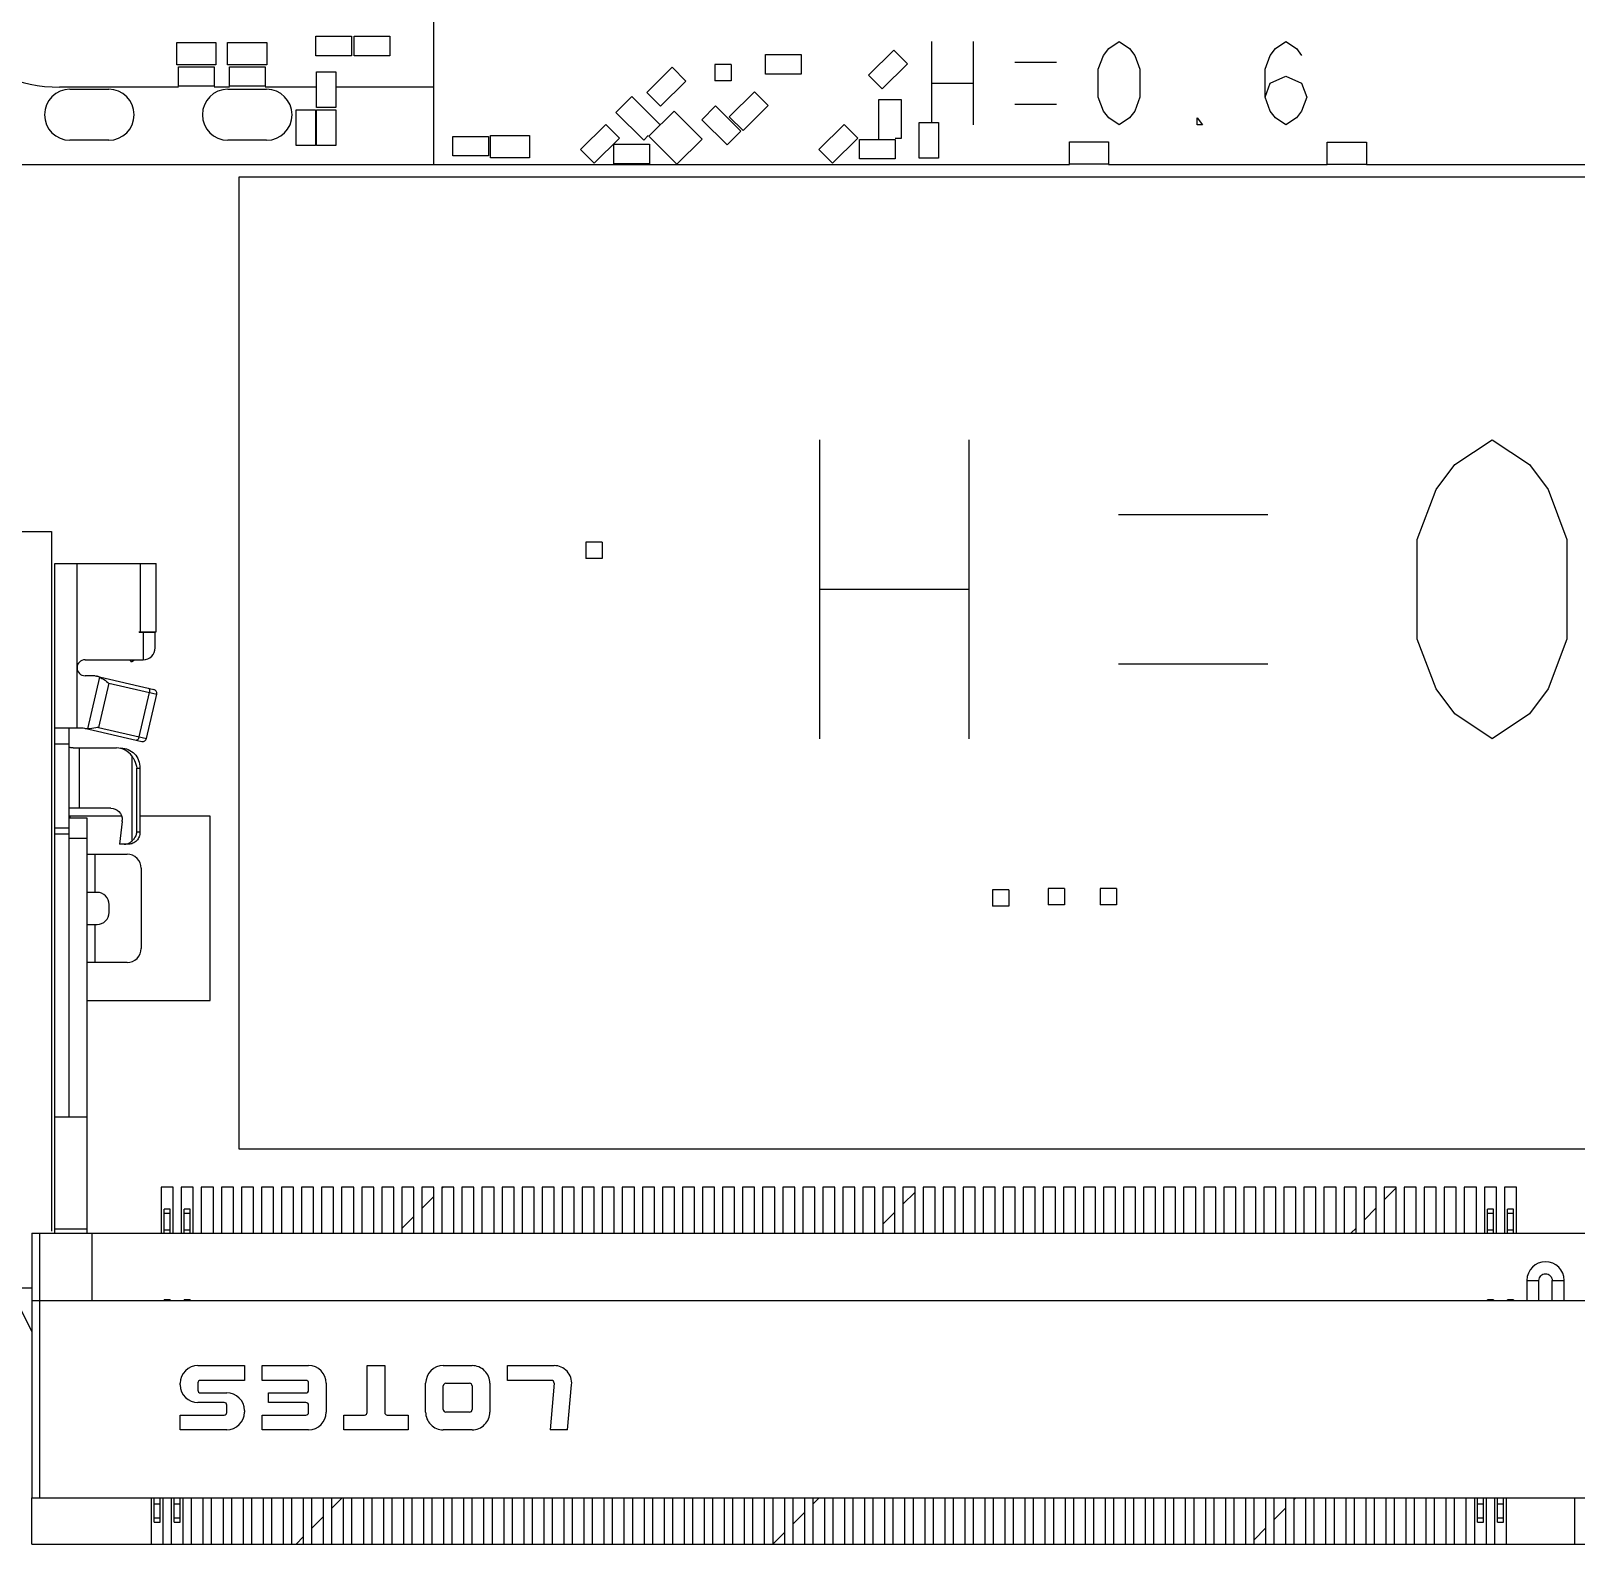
# Model space of a CAD drawing. Header units: millimetres. Extents: x 0 to 841, y 0 to 594.
# Drawn here: x 395.51 to 434.05, y 370.23 to 407.96 of the extents above; entities that cross this region are included whole.
import ezdxf

# ---------------------------------------------------------------- set-up
doc = ezdxf.new("R2010")
doc.units = ezdxf.units.MM
doc.header["$LTSCALE"] = 46.255
for name, color, linetype in [('ASSEM_MEM', 7, 'CONTINUOUS'), ('TPC12_32', 7, 'CONTINUOUS'), ('TPC12_33', 7, 'CONTINUOUS'), ('TPC12_34', 7, 'CONTINUOUS'), ('TPC12_4', 7, 'CONTINUOUS'), ('TPC12_5', 7, 'CONTINUOUS')]:
    doc.layers.add(name, color=color, linetype=linetype)

msp = doc.modelspace()

# ---------------------------------------------------------------- linework, layer by layer
at = {"layer": 'ASSEM_MEM', "color": 4, "linetype": 'CONTINUOUS'}
for p, q in [((405.557, 438.982), (405.557, 404.622)), ((399.192, 406.558), (396.228, 406.558)), ((400.462, 406.559), (400.081, 406.559)), ((402.634, 406.559), (401.351, 406.559)), ((405.557, 406.559), (403.116, 406.559)), ((421.411, 404.622), (393.037, 404.622)), ((400.707, 380.082), (400.707, 404.322)), ((400.707, 404.322), (463.357, 404.322)), ((427.841, 404.622), (422.389, 404.622)), ((471.037, 404.622), (428.819, 404.622)), ((393.037, 395.482), (396.022, 395.482)), ((396.022, 395.482), (396.022, 378.032)), ((397.792, 388.382), (396.487, 388.382)), ((396.487, 388.382), (396.487, 388.332)), ((399.987, 388.382), (398.233, 388.382)), ((399.987, 383.782), (399.987, 388.382)), ((396.912, 383.782), (399.987, 383.782)), ((463.357, 380.082), (400.707, 380.082)), ((399.062, 379.132), (398.762, 379.132)), ((398.762, 379.132), (398.762, 377.982)), ((399.062, 377.982), (399.062, 379.132)), ((399.562, 379.132), (399.262, 379.132)), ((399.262, 379.132), (399.262, 377.982)), ((399.562, 377.982), (399.562, 379.132)), ((400.062, 379.132), (399.762, 379.132)), ((399.762, 379.132), (399.762, 377.982)), ((400.062, 377.982), (400.062, 379.132)), ((400.562, 379.132), (400.262, 379.132)), ((400.262, 379.132), (400.262, 377.982)), ((400.562, 377.982), (400.562, 379.132)), ((401.062, 379.132), (400.762, 379.132)), ((400.762, 379.132), (400.762, 377.982)), ((401.062, 377.982), (401.062, 379.132)), ((401.562, 379.132), (401.262, 379.132)), ((401.262, 379.132), (401.262, 377.982)), ((401.562, 377.982), (401.562, 379.132)), ((402.062, 379.132), (401.762, 379.132)), ((401.762, 379.132), (401.762, 377.982)), ((402.062, 377.982), (402.062, 379.132)), ((402.562, 379.132), (402.262, 379.132)), ((402.262, 379.132), (402.262, 377.982)), ((402.562, 377.982), (402.562, 379.132)), ((403.062, 379.132), (402.762, 379.132)), ((402.762, 379.132), (402.762, 377.982)), ((403.062, 377.982), (403.062, 379.132)), ((403.562, 379.132), (403.262, 379.132)), ((403.262, 379.132), (403.262, 377.982)), ((403.562, 377.982), (403.562, 379.132)), ((404.062, 379.132), (403.762, 379.132)), ((403.762, 379.132), (403.762, 377.982)), ((404.062, 377.982), (404.062, 379.132)), ((404.562, 379.132), (404.262, 379.132)), ((404.262, 379.132), (404.262, 377.982)), ((404.562, 377.982), (404.562, 379.132)), ((405.062, 379.132), (404.762, 379.132)), ((404.762, 379.132), (404.762, 377.982)), ((405.062, 377.982), (405.062, 379.132)), ((405.562, 379.132), (405.262, 379.132)), ((405.262, 379.132), (405.262, 377.982)), ((405.562, 377.982), (405.562, 379.132)), ((406.062, 379.132), (405.762, 379.132)), ((405.762, 379.132), (405.762, 377.982)), ((406.062, 377.982), (406.062, 379.132)), ((406.562, 379.132), (406.262, 379.132)), ((406.262, 379.132), (406.262, 377.982)), ((406.562, 377.982), (406.562, 379.132)), ((407.062, 379.132), (406.762, 379.132)), ((406.762, 379.132), (406.762, 377.982)), ((407.062, 377.982), (407.062, 379.132)), ((407.562, 379.132), (407.262, 379.132)), ((407.262, 379.132), (407.262, 377.982)), ((407.562, 377.982), (407.562, 379.132)), ((408.062, 379.132), (407.762, 379.132)), ((407.762, 379.132), (407.762, 377.982)), ((408.062, 377.982), (408.062, 379.132)), ((408.562, 379.132), (408.262, 379.132)), ((408.262, 379.132), (408.262, 377.982)), ((408.562, 377.982), (408.562, 379.132)), ((409.062, 379.132), (408.762, 379.132)), ((408.762, 379.132), (408.762, 377.982)), ((409.062, 377.982), (409.062, 379.132)), ((409.562, 379.132), (409.262, 379.132)), ((409.262, 379.132), (409.262, 377.982)), ((409.562, 377.982), (409.562, 379.132)), ((410.062, 379.132), (409.762, 379.132)), ((409.762, 379.132), (409.762, 377.982)), ((410.062, 377.982), (410.062, 379.132)), ((410.562, 379.132), (410.262, 379.132)), ((410.262, 379.132), (410.262, 377.982)), ((410.562, 377.982), (410.562, 379.132)), ((411.062, 379.132), (410.762, 379.132)), ((410.762, 379.132), (410.762, 377.982)), ((411.062, 377.982), (411.062, 379.132)), ((411.562, 379.132), (411.262, 379.132)), ((411.262, 379.132), (411.262, 377.982)), ((411.562, 377.982), (411.562, 379.132)), ((412.062, 379.132), (411.762, 379.132)), ((411.762, 379.132), (411.762, 377.982)), ((412.062, 377.982), (412.062, 379.132)), ((412.562, 379.132), (412.262, 379.132)), ((412.262, 379.132), (412.262, 377.982)), ((412.562, 377.982), (412.562, 379.132)), ((413.062, 379.132), (412.762, 379.132)), ((412.762, 379.132), (412.762, 377.982)), ((413.062, 377.982), (413.062, 379.132)), ((413.562, 379.132), (413.262, 379.132)), ((413.262, 379.132), (413.262, 377.982)), ((413.562, 377.982), (413.562, 379.132)), ((414.062, 379.132), (413.762, 379.132)), ((413.762, 379.132), (413.762, 377.982)), ((414.062, 377.982), (414.062, 379.132)), ((414.562, 379.132), (414.262, 379.132)), ((414.262, 379.132), (414.262, 377.982)), ((414.562, 377.982), (414.562, 379.132)), ((415.062, 379.132), (414.762, 379.132)), ((414.762, 379.132), (414.762, 377.982)), ((415.062, 377.982), (415.062, 379.132)), ((415.562, 379.132), (415.262, 379.132)), ((415.262, 379.132), (415.262, 377.982)), ((415.562, 377.982), (415.562, 379.132)), ((416.062, 379.132), (415.762, 379.132)), ((415.762, 379.132), (415.762, 377.982)), ((416.062, 377.982), (416.062, 379.132)), ((416.562, 379.132), (416.262, 379.132)), ((416.262, 379.132), (416.262, 377.982)), ((416.562, 377.982), (416.562, 379.132)), ((417.062, 379.132), (416.762, 379.132)), ((416.762, 379.132), (416.762, 377.982)), ((417.062, 377.982), (417.062, 379.132)), ((417.562, 379.132), (417.262, 379.132)), ((417.262, 379.132), (417.262, 377.982)), ((417.562, 377.982), (417.562, 379.132)), ((418.062, 379.132), (417.762, 379.132)), ((417.762, 379.132), (417.762, 377.982)), ((418.062, 377.982), (418.062, 379.132)), ((418.562, 379.132), (418.262, 379.132)), ((418.262, 379.132), (418.262, 377.982)), ((418.562, 377.982), (418.562, 379.132)), ((419.062, 379.132), (418.762, 379.132)), ((418.762, 379.132), (418.762, 377.982)), ((419.062, 377.982), (419.062, 379.132)), ((419.562, 379.132), (419.262, 379.132)), ((419.262, 379.132), (419.262, 377.982)), ((419.562, 377.982), (419.562, 379.132)), ((420.062, 379.132), (419.762, 379.132)), ((419.762, 379.132), (419.762, 377.982)), ((420.062, 377.982), (420.062, 379.132)), ((420.562, 379.132), (420.262, 379.132)), ((420.262, 379.132), (420.262, 377.982)), ((420.562, 377.982), (420.562, 379.132)), ((421.062, 379.132), (420.762, 379.132)), ((420.762, 379.132), (420.762, 377.982)), ((421.062, 377.982), (421.062, 379.132)), ((421.562, 379.132), (421.262, 379.132)), ((421.262, 379.132), (421.262, 377.982)), ((421.562, 377.982), (421.562, 379.132)), ((422.062, 379.132), (421.762, 379.132)), ((421.762, 379.132), (421.762, 377.982)), ((422.062, 377.982), (422.062, 379.132)), ((422.562, 379.132), (422.262, 379.132)), ((422.262, 379.132), (422.262, 377.982)), ((422.562, 377.982), (422.562, 379.132)), ((423.062, 379.132), (422.762, 379.132)), ((422.762, 379.132), (422.762, 377.982)), ((423.062, 377.982), (423.062, 379.132)), ((423.562, 379.132), (423.262, 379.132)), ((423.262, 379.132), (423.262, 377.982)), ((423.562, 377.982), (423.562, 379.132)), ((424.062, 379.132), (423.762, 379.132)), ((423.762, 379.132), (423.762, 377.982)), ((424.062, 377.982), (424.062, 379.132)), ((424.562, 379.132), (424.262, 379.132)), ((424.262, 379.132), (424.262, 377.982)), ((424.562, 377.982), (424.562, 379.132)), ((425.062, 379.132), (424.762, 379.132)), ((424.762, 379.132), (424.762, 377.982)), ((425.062, 377.982), (425.062, 379.132)), ((425.562, 379.132), (425.262, 379.132)), ((425.262, 379.132), (425.262, 377.982)), ((425.562, 377.982), (425.562, 379.132)), ((426.062, 379.132), (425.762, 379.132)), ((425.762, 379.132), (425.762, 377.982)), ((426.062, 377.982), (426.062, 379.132)), ((426.562, 379.132), (426.262, 379.132)), ((426.262, 379.132), (426.262, 377.982)), ((426.562, 377.982), (426.562, 379.132)), ((427.062, 379.132), (426.762, 379.132)), ((426.762, 379.132), (426.762, 377.982)), ((427.062, 377.982), (427.062, 379.132)), ((427.562, 379.132), (427.262, 379.132)), ((427.262, 379.132), (427.262, 377.982)), ((427.562, 377.982), (427.562, 379.132)), ((428.062, 379.132), (427.762, 379.132)), ((427.762, 379.132), (427.762, 377.982)), ((428.062, 377.982), (428.062, 379.132)), ((428.562, 379.132), (428.262, 379.132)), ((428.262, 379.132), (428.262, 377.982)), ((428.562, 377.982), (428.562, 379.132)), ((429.062, 379.132), (428.762, 379.132)), ((428.762, 379.132), (428.762, 377.982)), ((429.062, 377.982), (429.062, 379.132)), ((429.562, 379.132), (429.262, 379.132)), ((429.262, 379.132), (429.262, 377.982)), ((429.562, 377.982), (429.562, 379.132)), ((430.062, 379.132), (429.762, 379.132)), ((429.762, 379.132), (429.762, 377.982)), ((430.062, 377.982), (430.062, 379.132)), ((430.562, 379.132), (430.262, 379.132)), ((430.262, 379.132), (430.262, 377.982)), ((430.562, 377.982), (430.562, 379.132)), ((431.062, 379.132), (430.762, 379.132)), ((430.762, 379.132), (430.762, 377.982)), ((431.062, 377.982), (431.062, 379.132)), ((431.562, 379.132), (431.262, 379.132)), ((431.262, 379.132), (431.262, 377.982)), ((431.562, 377.982), (431.562, 379.132)), ((432.062, 379.132), (431.762, 379.132)), ((431.762, 379.132), (431.762, 377.982)), ((432.062, 377.982), (432.062, 379.132)), ((432.562, 379.132), (432.262, 379.132)), ((432.262, 379.132), (432.262, 377.982)), ((432.562, 377.982), (432.562, 379.132)), ((395.537, 376.612), (393.037, 376.612)), ((395.537, 375.532), (395.017, 376.572)), ((395.537, 370.232), (395.537, 371.382)), ((398.512, 371.382), (398.512, 370.232)), ((398.812, 370.232), (398.812, 371.382)), ((399.012, 371.382), (399.012, 370.232)), ((399.312, 370.232), (399.312, 371.382)), ((399.512, 371.382), (399.512, 370.232)), ((399.812, 370.232), (399.812, 371.382)), ((400.012, 371.382), (400.012, 370.232)), ((400.312, 370.232), (400.312, 371.382)), ((400.512, 371.382), (400.512, 370.232)), ((400.812, 370.232), (400.812, 371.382)), ((401.012, 371.382), (401.012, 370.232)), ((401.312, 370.232), (401.312, 371.382)), ((401.512, 371.382), (401.512, 370.232)), ((401.812, 370.232), (401.812, 371.382)), ((402.012, 371.382), (402.012, 370.232)), ((402.312, 370.232), (402.312, 371.382)), ((402.512, 371.382), (402.512, 370.232)), ((402.812, 370.232), (402.812, 371.382)), ((403.012, 371.382), (403.012, 370.232)), ((403.312, 370.232), (403.312, 371.382)), ((403.512, 371.382), (403.512, 370.232)), ((403.812, 370.232), (403.812, 371.382)), ((404.012, 371.382), (404.012, 370.232)), ((404.312, 370.232), (404.312, 371.382)), ((404.512, 371.382), (404.512, 370.232)), ((404.812, 370.232), (404.812, 371.382)), ((405.012, 371.382), (405.012, 370.232)), ((405.312, 370.232), (405.312, 371.382)), ((405.512, 371.382), (405.512, 370.232)), ((405.812, 370.232), (405.812, 371.382)), ((406.012, 371.382), (406.012, 370.232)), ((406.312, 370.232), (406.312, 371.382)), ((406.512, 371.382), (406.512, 370.232)), ((406.812, 370.232), (406.812, 371.382)), ((407.012, 371.382), (407.012, 370.232)), ((407.312, 370.232), (407.312, 371.382)), ((407.512, 371.382), (407.512, 370.232)), ((407.812, 370.232), (407.812, 371.382)), ((408.012, 371.382), (408.012, 370.232)), ((408.312, 370.232), (408.312, 371.382)), ((408.512, 371.382), (408.512, 370.232)), ((408.812, 370.232), (408.812, 371.382)), ((409.012, 371.382), (409.012, 370.232)), ((409.312, 370.232), (409.312, 371.382)), ((409.512, 371.382), (409.512, 370.232)), ((409.812, 370.232), (409.812, 371.382)), ((410.012, 371.382), (410.012, 370.232)), ((410.312, 370.232), (410.312, 371.382)), ((410.512, 371.382), (410.512, 370.232)), ((410.812, 370.232), (410.812, 371.382)), ((411.012, 371.382), (411.012, 370.232)), ((411.312, 370.232), (411.312, 371.382)), ((411.512, 371.382), (411.512, 370.232)), ((411.812, 370.232), (411.812, 371.382)), ((412.012, 371.382), (412.012, 370.232)), ((412.312, 370.232), (412.312, 371.382)), ((412.512, 371.382), (412.512, 370.232)), ((412.812, 370.232), (412.812, 371.382)), ((413.012, 371.382), (413.012, 370.232)), ((413.312, 370.232), (413.312, 371.382)), ((413.512, 371.382), (413.512, 370.232)), ((413.812, 370.232), (413.812, 371.382)), ((414.012, 371.382), (414.012, 370.232)), ((414.312, 370.232), (414.312, 371.382)), ((414.512, 371.382), (414.512, 370.232)), ((414.812, 370.232), (414.812, 371.382)), ((415.012, 371.382), (415.012, 370.232)), ((415.312, 370.232), (415.312, 371.382)), ((415.512, 371.382), (415.512, 370.232)), ((415.812, 370.232), (415.812, 371.382)), ((416.012, 371.382), (416.012, 370.232)), ((416.312, 370.232), (416.312, 371.382)), ((416.512, 371.382), (416.512, 370.232)), ((416.812, 370.232), (416.812, 371.382)), ((417.012, 371.382), (417.012, 370.232)), ((417.312, 370.232), (417.312, 371.382)), ((417.512, 371.382), (417.512, 370.232)), ((417.812, 370.232), (417.812, 371.382)), ((418.012, 371.382), (418.012, 370.232)), ((418.312, 370.232), (418.312, 371.382)), ((418.512, 371.382), (418.512, 370.232)), ((418.812, 370.232), (418.812, 371.382)), ((419.012, 371.382), (419.012, 370.232)), ((419.312, 370.232), (419.312, 371.382)), ((419.512, 371.382), (419.512, 370.232)), ((419.812, 370.232), (419.812, 371.382)), ((420.012, 371.382), (420.012, 370.232)), ((420.312, 370.232), (420.312, 371.382)), ((420.512, 371.382), (420.512, 370.232)), ((420.812, 370.232), (420.812, 371.382)), ((421.012, 371.382), (421.012, 370.232)), ((421.312, 370.232), (421.312, 371.382)), ((421.512, 371.382), (421.512, 370.232)), ((421.812, 370.232), (421.812, 371.382)), ((422.012, 371.382), (422.012, 370.232)), ((422.312, 370.232), (422.312, 371.382)), ((422.512, 371.382), (422.512, 370.232)), ((422.812, 370.232), (422.812, 371.382)), ((423.012, 371.382), (423.012, 370.232)), ((423.312, 370.232), (423.312, 371.382)), ((423.512, 371.382), (423.512, 370.232)), ((423.812, 370.232), (423.812, 371.382)), ((424.012, 371.382), (424.012, 370.232)), ((424.312, 370.232), (424.312, 371.382)), ((424.512, 371.382), (424.512, 370.232)), ((424.812, 370.232), (424.812, 371.382)), ((425.012, 371.382), (425.012, 370.232)), ((425.312, 370.232), (425.312, 371.382)), ((425.512, 371.382), (425.512, 370.232)), ((425.812, 370.232), (425.812, 371.382)), ((426.012, 371.382), (426.012, 370.232)), ((426.312, 370.232), (426.312, 371.382)), ((426.512, 371.382), (426.512, 370.232)), ((426.812, 370.232), (426.812, 371.382)), ((427.012, 371.382), (427.012, 370.232)), ((427.312, 370.232), (427.312, 371.382)), ((427.512, 371.382), (427.512, 370.232)), ((427.812, 370.232), (427.812, 371.382)), ((428.012, 371.382), (428.012, 370.232)), ((428.312, 370.232), (428.312, 371.382)), ((428.512, 371.382), (428.512, 370.232)), ((428.812, 370.232), (428.812, 371.382)), ((429.012, 371.382), (429.012, 370.232)), ((429.312, 370.232), (429.312, 371.382)), ((429.512, 371.382), (429.512, 370.232)), ((429.812, 370.232), (429.812, 371.382)), ((430.012, 371.382), (430.012, 370.232)), ((430.312, 370.232), (430.312, 371.382)), ((430.512, 371.382), (430.512, 370.232)), ((430.812, 370.232), (430.812, 371.382)), ((431.012, 371.382), (431.012, 370.232)), ((431.312, 370.232), (431.312, 371.382)), ((431.512, 371.382), (431.512, 370.232)), ((431.812, 370.232), (431.812, 371.382)), ((432.012, 371.382), (432.012, 370.232)), ((432.312, 370.232), (432.312, 371.382)), ((434.012, 371.382), (434.012, 370.232)), ((395.537, 370.232), (455.812, 370.232))]:
    msp.add_line(p, q, dxfattribs=at)
at = {"layer": 'ASSEM_MEM', "color": 7, "linetype": 'CONTINUOUS'}
for p, q in [((402.621, 407.343), (402.621, 407.826)), ((402.621, 407.826), (403.51, 407.826)), ((403.51, 407.826), (403.51, 407.343)), ((403.574, 407.343), (403.574, 407.826)), ((403.574, 407.826), (404.463, 407.826)), ((404.463, 407.826), (404.463, 407.343)), ((399.148, 407.115), (399.148, 407.674)), ((399.148, 407.674), (400.126, 407.674)), ((400.126, 407.674), (400.126, 407.115)), ((400.418, 407.115), (400.418, 407.674)), ((400.418, 407.674), (401.396, 407.674)), ((401.396, 407.674), (401.396, 407.115)), ((403.51, 407.343), (402.621, 407.343)), ((404.463, 407.343), (403.574, 407.343)), ((413.835, 407.369), (414.724, 407.369)), ((413.835, 406.886), (413.835, 407.369)), ((414.724, 407.369), (414.724, 406.886)), ((416.404, 406.854), (417.033, 407.482)), ((417.033, 407.482), (417.374, 407.141)), ((400.126, 407.115), (399.148, 407.115)), ((399.192, 406.581), (399.192, 407.064)), ((399.192, 407.064), (400.081, 407.064)), ((400.081, 407.064), (400.081, 406.581)), ((401.396, 407.115), (400.418, 407.115)), ((400.462, 406.581), (400.462, 407.064)), ((400.462, 407.064), (401.351, 407.064)), ((401.351, 407.064), (401.351, 406.581)), ((410.874, 406.425), (411.502, 407.054)), ((411.502, 407.054), (411.844, 406.712)), ((417.374, 407.141), (416.746, 406.513)), ((400.081, 406.581), (399.192, 406.581)), ((401.351, 406.581), (400.462, 406.581)), ((402.634, 406.048), (402.634, 406.937)), ((402.634, 406.937), (403.116, 406.937)), ((403.116, 406.937), (403.116, 406.048)), ((411.844, 406.712), (411.215, 406.084)), ((414.724, 406.886), (413.835, 406.886)), ((416.746, 406.513), (416.404, 406.854)), ((396.487, 406.505), (397.452, 406.505)), ((400.424, 406.505), (401.389, 406.505)), ((410.104, 405.929), (410.499, 406.325)), ((410.499, 406.325), (411.208, 405.616)), ((411.215, 406.084), (410.874, 406.425)), ((412.931, 405.816), (413.56, 406.444)), ((413.56, 406.444), (413.901, 406.103)), ((416.656, 406.253), (417.215, 406.253)), ((416.656, 405.253), (416.656, 406.253)), ((417.215, 406.253), (417.215, 405.275)), ((402.126, 405.108), (402.126, 405.997)), ((402.126, 405.997), (402.608, 405.997)), ((402.608, 405.997), (402.608, 405.108)), ((403.116, 406.048), (402.634, 406.048)), ((402.634, 405.108), (402.634, 405.997)), ((402.634, 405.997), (403.116, 405.997)), ((403.116, 405.997), (403.116, 405.108)), ((410.796, 405.238), (410.104, 405.929)), ((410.925, 405.333), (411.553, 405.961)), ((412.25, 405.265), (411.553, 405.961)), ((412.245, 405.747), (412.587, 406.089)), ((412.587, 406.089), (413.215, 405.46)), ((413.272, 405.474), (412.931, 405.816)), ((413.901, 406.103), (413.272, 405.474)), ((409.223, 405.003), (409.851, 405.631)), ((409.851, 405.631), (410.193, 405.29)), ((412.874, 405.119), (412.245, 405.747)), ((413.215, 405.46), (412.874, 405.119)), ((415.166, 405.003), (415.795, 405.631)), ((415.795, 405.631), (416.136, 405.29)), ((417.666, 405.674), (418.149, 405.674)), ((417.666, 404.785), (417.666, 405.674)), ((418.149, 405.674), (418.149, 404.785)), ((397.452, 405.235), (396.487, 405.235)), ((401.389, 405.235), (400.424, 405.235)), ((402.608, 405.108), (402.126, 405.108)), ((403.116, 405.108), (402.634, 405.108)), ((406.036, 404.847), (406.036, 405.329)), ((406.036, 405.329), (406.925, 405.329)), ((406.925, 405.329), (406.925, 404.847)), ((406.972, 405.355), (407.95, 405.355)), ((406.972, 404.796), (406.972, 405.355)), ((407.95, 405.355), (407.95, 404.796)), ((410.193, 405.29), (409.564, 404.661)), ((410.051, 405.134), (410.94, 405.134)), ((410.051, 404.651), (410.051, 405.134)), ((410.908, 405.35), (410.796, 405.238)), ((410.925, 405.333), (411.621, 404.636)), ((410.94, 405.134), (410.94, 404.651)), ((412.25, 405.265), (411.621, 404.636)), ((416.136, 405.29), (415.508, 404.661)), ((416.177, 405.253), (417.066, 405.253)), ((416.177, 404.77), (416.177, 405.253)), ((417.215, 405.275), (417.066, 405.275)), ((417.066, 405.253), (417.066, 404.77)), ((421.411, 405.197), (422.389, 405.197)), ((421.411, 404.638), (421.411, 405.197)), ((422.389, 405.197), (422.389, 404.638)), ((427.841, 405.188), (428.819, 405.188)), ((427.841, 404.629), (427.841, 405.188)), ((428.819, 405.188), (428.819, 404.629)), ((406.925, 404.847), (406.036, 404.847)), ((407.95, 404.796), (406.972, 404.796)), ((409.564, 404.661), (409.223, 405.003)), ((410.94, 404.651), (410.051, 404.651)), ((415.508, 404.661), (415.166, 405.003)), ((417.066, 404.77), (416.177, 404.77)), ((418.149, 404.785), (417.666, 404.785)), ((422.389, 404.638), (421.411, 404.638)), ((428.819, 404.629), (427.841, 404.629)), ((396.112, 377.982), (396.112, 394.682)), ((396.112, 394.682), (398.635, 394.682)), ((398.635, 392.982), (398.635, 394.682)), ((398.212, 392.982), (398.635, 392.982)), ((398.212, 392.972), (398.212, 392.982)), ((398.212, 392.972), (398.612, 392.972)), ((398.612, 392.582), (398.612, 392.972)), ((396.862, 392.282), (398.312, 392.282)), ((398.023, 392.231), (397.988, 392.282)), ((398.023, 392.231), (398.095, 392.282)), ((397.112, 391.882), (396.862, 391.882)), ((397.112, 391.882), (398.577, 391.544)), ((398.397, 390.319), (398.652, 391.424)), ((396.114, 390.582), (396.812, 390.582)), ((396.462, 390.579), (396.462, 380.882)), ((396.812, 390.582), (398.277, 390.244)), ((396.565, 390.082), (397.648, 390.082)), ((398.233, 389.582), (398.233, 387.982)), ((397.507, 388.582), (396.462, 388.582)), ((396.912, 388.332), (396.462, 388.332)), ((396.912, 377.982), (396.912, 388.332)), ((397.789, 388.245), (397.724, 387.682)), ((396.914, 387.432), (397.912, 387.432)), ((397.948, 387.682), (397.724, 387.682)), ((398.262, 387.082), (398.262, 385.082)), ((397.162, 386.482), (396.912, 386.482)), ((397.462, 385.982), (397.462, 386.182)), ((396.912, 385.682), (397.162, 385.682)), ((397.912, 384.732), (396.912, 384.732)), ((396.112, 380.882), (396.912, 380.882)), ((398.987, 378.582), (398.837, 378.582)), ((398.837, 377.982), (398.837, 378.582)), ((398.987, 377.982), (398.987, 378.582)), ((399.487, 378.582), (399.337, 378.582)), ((399.337, 377.982), (399.337, 378.582)), ((399.487, 377.982), (399.487, 378.582)), ((431.987, 378.582), (431.837, 378.582)), ((431.837, 377.982), (431.837, 378.582)), ((431.987, 377.982), (431.987, 378.582)), ((432.487, 378.582), (432.337, 378.582)), ((432.337, 377.982), (432.337, 378.582)), ((432.487, 377.982), (432.487, 378.582)), ((396.912, 378.082), (396.111, 378.082)), ((395.537, 377.982), (468.537, 377.982)), ((395.537, 377.982), (395.537, 371.382)), ((397.037, 376.302), (397.037, 377.982)), ((432.822, 376.807), (432.82, 376.302)), ((433.754, 376.302), (433.752, 376.807)), ((395.537, 376.302), (468.537, 376.302)), ((398.987, 376.322), (398.837, 376.322)), ((398.837, 376.302), (398.837, 376.322)), ((398.987, 376.322), (398.987, 376.302)), ((399.487, 376.322), (399.337, 376.322)), ((399.337, 376.302), (399.337, 376.322)), ((399.487, 376.322), (399.487, 376.302)), ((431.987, 376.322), (431.837, 376.322)), ((431.837, 376.302), (431.837, 376.322)), ((431.987, 376.322), (431.987, 376.302)), ((432.487, 376.322), (432.337, 376.322)), ((432.337, 376.302), (432.337, 376.322)), ((432.487, 376.322), (432.487, 376.302)), ((399.677, 374.682), (400.837, 374.682)), ((400.837, 374.682), (400.837, 374.314)), ((401.277, 374.682), (402.437, 374.682)), ((401.277, 374.314), (401.277, 374.682)), ((403.897, 374.682), (404.337, 374.682)), ((403.897, 373.514), (403.897, 374.682)), ((404.337, 374.682), (404.337, 373.514)), ((405.797, 374.682), (406.517, 374.682)), ((407.397, 374.682), (408.559, 374.682)), ((407.397, 374.314), (407.397, 374.682)), ((399.237, 374.202), (399.237, 374.242)), ((399.677, 374.25), (399.677, 374.066)), ((400.837, 374.314), (399.741, 374.314)), ((402.373, 374.314), (401.277, 374.314)), ((402.437, 374.066), (402.437, 374.25)), ((402.877, 374.242), (402.877, 373.522)), ((405.357, 373.522), (405.357, 374.242)), ((405.861, 374.242), (406.453, 374.242)), ((406.957, 374.242), (406.957, 373.522)), ((408.497, 374.314), (407.397, 374.314)), ((408.561, 374.244), (408.459, 373.082)), ((408.899, 373.082), (408.997, 374.203)), ((399.741, 374.002), (400.397, 374.002)), ((401.44, 374.002), (402.373, 374.002)), ((401.44, 373.762), (401.44, 374.002)), ((405.797, 373.586), (405.797, 374.178)), ((406.517, 374.178), (406.517, 373.586)), ((399.237, 373.45), (400.333, 373.45)), ((399.237, 373.082), (399.237, 373.45)), ((400.333, 373.762), (399.677, 373.762)), ((400.397, 373.514), (400.397, 373.698)), ((400.837, 373.562), (400.837, 373.522)), ((401.277, 373.45), (402.373, 373.45)), ((401.277, 373.082), (401.277, 373.45)), ((402.373, 373.762), (401.44, 373.762)), ((402.437, 373.514), (402.437, 373.698)), ((403.317, 373.45), (403.833, 373.45)), ((403.317, 373.082), (403.317, 373.45)), ((404.401, 373.45), (404.917, 373.45)), ((404.917, 373.45), (404.917, 373.082)), ((406.453, 373.522), (405.861, 373.522)), ((400.397, 373.082), (399.237, 373.082)), ((402.437, 373.082), (401.277, 373.082)), ((404.917, 373.082), (403.317, 373.082)), ((406.517, 373.082), (405.797, 373.082)), ((408.899, 373.082), (408.459, 373.082)), ((395.537, 371.382), (468.537, 371.382)), ((398.587, 370.782), (398.587, 371.382)), ((398.737, 370.782), (398.737, 371.382)), ((399.087, 370.782), (399.087, 371.382)), ((399.237, 370.782), (399.237, 371.382)), ((431.587, 370.782), (431.587, 371.382)), ((431.737, 370.782), (431.737, 371.382)), ((432.087, 370.782), (432.087, 371.382)), ((432.237, 370.782), (432.237, 371.382)), ((398.587, 370.782), (398.737, 370.782)), ((399.087, 370.782), (399.237, 370.782)), ((431.587, 370.782), (431.737, 370.782)), ((432.087, 370.782), (432.237, 370.782))]:
    msp.add_line(p, q, dxfattribs=at)
at = {"layer": 'ASSEM_MEM', "color": 40, "linetype": 'CONTINUOUS'}
for p, q in [((417.973, 407.698), (417.973, 405.674)), ((419.013, 407.698), (419.013, 405.618)), ((422.133, 407.004), (422.263, 407.351)), ((422.263, 407.351), (422.393, 407.524)), ((422.393, 407.524), (422.653, 407.698)), ((422.653, 407.698), (422.913, 407.524)), ((422.913, 407.524), (423.043, 407.351)), ((423.043, 407.351), (423.173, 407.004)), ((426.293, 407.004), (426.423, 407.351)), ((426.423, 407.351), (426.553, 407.524)), ((426.553, 407.524), (426.813, 407.698)), ((426.813, 407.698), (427.073, 407.524)), ((427.073, 407.524), (427.203, 407.351)), ((420.053, 407.178), (421.093, 407.178)), ((422.133, 406.311), (422.133, 407.004)), ((423.173, 407.004), (423.173, 406.311)), ((426.293, 406.311), (426.293, 407.004)), ((417.973, 406.658), (419.013, 406.658)), ((426.293, 406.311), (426.423, 406.658)), ((426.423, 406.658), (426.813, 406.831)), ((426.813, 406.831), (427.203, 406.658)), ((427.203, 406.658), (427.333, 406.311)), ((422.263, 405.964), (422.133, 406.311)), ((423.173, 406.311), (423.043, 405.964)), ((426.423, 405.964), (426.293, 406.311)), ((427.333, 406.311), (427.203, 405.964)), ((420.053, 406.138), (421.093, 406.138)), ((422.393, 405.791), (422.263, 405.964)), ((423.043, 405.964), (422.913, 405.791)), ((426.553, 405.791), (426.423, 405.964)), ((427.203, 405.964), (427.073, 405.791)), ((422.653, 405.618), (422.393, 405.791)), ((422.913, 405.791), (422.653, 405.618)), ((424.603, 405.618), (424.603, 405.791)), ((424.603, 405.791), (424.733, 405.618)), ((424.733, 405.618), (424.603, 405.618)), ((426.813, 405.618), (426.553, 405.791)), ((427.073, 405.791), (426.813, 405.618)), ((415.177, 397.768), (415.177, 390.312)), ((418.905, 397.768), (418.905, 390.312)), ((431.022, 397.147), (431.954, 397.768)), ((431.954, 397.768), (432.886, 397.147)), ((430.556, 396.525), (431.022, 397.147)), ((432.886, 397.147), (433.352, 396.525)), ((430.09, 395.283), (430.556, 396.525)), ((433.352, 396.525), (433.818, 395.283)), ((422.634, 395.904), (426.362, 395.904)), ((430.09, 392.797), (430.09, 395.283)), ((433.818, 395.283), (433.818, 392.797)), ((415.177, 394.04), (418.905, 394.04)), ((430.556, 391.555), (430.09, 392.797)), ((433.818, 392.797), (433.352, 391.555)), ((422.634, 392.176), (426.362, 392.176)), ((431.022, 390.933), (430.556, 391.555)), ((433.352, 391.555), (432.886, 390.933)), ((431.954, 390.312), (431.022, 390.933)), ((432.886, 390.933), (431.954, 390.312))]:
    msp.add_line(p, q, dxfattribs=at)
at = {"layer": 'ASSEM_MEM', "color": 9, "linetype": 'CONTINUOUS'}
for p, q in [((396.662, 390.582), (396.662, 394.682)), ((398.235, 394.682), (398.235, 392.982)), ((398.312, 392.972), (398.312, 392.282)), ((396.933, 390.562), (397.229, 391.846)), ((397.452, 391.701), (397.197, 390.596)), ((397.452, 391.701), (398.652, 391.424)), ((398.211, 390.362), (398.466, 391.467)), ((397.197, 390.596), (398.397, 390.319)), ((396.112, 390.183), (396.462, 390.183)), ((396.725, 388.582), (396.725, 390.082)), ((398.027, 389.882), (398.027, 387.758)), ((398.154, 389.582), (398.233, 389.582)), ((398.154, 387.982), (398.154, 389.582)), ((396.462, 388.084), (396.112, 388.084)), ((396.112, 387.945), (396.462, 387.945)), ((396.462, 387.832), (396.912, 387.832)), ((398.233, 387.982), (398.154, 387.982)), ((397.112, 386.482), (397.112, 387.432)), ((397.112, 384.732), (397.112, 385.682)), ((398.837, 378.482), (398.987, 378.482)), ((399.337, 378.482), (399.487, 378.482)), ((431.837, 378.482), (431.987, 378.482)), ((432.337, 378.482), (432.487, 378.482)), ((398.987, 378.056), (398.837, 378.056)), ((399.487, 378.056), (399.337, 378.056)), ((431.987, 378.056), (431.837, 378.056)), ((432.487, 378.056), (432.337, 378.056)), ((395.737, 371.382), (395.737, 377.982)), ((433.12, 376.302), (433.122, 376.806)), ((433.454, 376.302), (433.452, 376.806)), ((398.587, 371.232), (398.737, 371.232)), ((399.087, 371.232), (399.237, 371.232)), ((431.587, 371.232), (431.737, 371.232)), ((432.087, 371.232), (432.237, 371.232)), ((398.737, 370.882), (398.587, 370.882)), ((399.237, 370.882), (399.087, 370.882)), ((431.737, 370.882), (431.587, 370.882)), ((432.237, 370.882), (432.087, 370.882))]:
    msp.add_line(p, q, dxfattribs=at)
at = {"layer": 'ASSEM_MEM', "color": 2, "linetype": 'CONTINUOUS'}
for p, q in [((405.262, 378.599), (405.562, 378.899)), ((405.762, 379.099), (405.794, 379.132)), ((417.262, 378.706), (417.562, 379.006)), ((429.262, 378.812), (429.562, 379.112)), ((416.762, 378.206), (417.062, 378.506)), ((428.762, 378.312), (429.062, 378.612)), ((404.762, 378.099), (405.062, 378.399)), ((428.432, 377.982), (428.562, 378.112)), ((403.012, 371.12), (403.274, 371.382)), ((415.012, 371.226), (415.168, 371.382)), ((426.512, 370.833), (426.812, 371.133)), ((427.012, 371.333), (427.061, 371.382)), ((402.512, 370.62), (402.812, 370.92)), ((414.512, 370.726), (414.812, 371.026)), ((402.124, 370.232), (402.312, 370.42)), ((414.018, 370.232), (414.312, 370.526)), ((426.012, 370.333), (426.312, 370.633))]:
    msp.add_line(p, q, dxfattribs=at)
at = {"layer": 'ASSEM_MEM', "color": 4, "linetype": 'CONTINUOUS'}
msp.add_arc((396.227, 410.208), 3.65, 90.01, 270.01, dxfattribs=at)
at = {"layer": 'ASSEM_MEM', "color": 7, "linetype": 'CONTINUOUS'}
for centre, radius, start, end in [((396.487, 405.87), 0.635, 90, 270), ((397.452, 405.87), 0.635, 270, 90), ((400.424, 405.87), 0.635, 90, 270), ((401.389, 405.87), 0.635, 270, 90), ((398.312, 392.582), 0.3, 270, 360), ((396.862, 392.082), 0.2, 90, 270), ((396.086, 389.992), 2.187, 51.3676, 52.006), ((398.555, 391.446), 0.1, 347.0054, 77.0054), ((398.3, 390.341), 0.1, 257.0054, 347.0054), ((397.323, 389.379), 0.865, 31.6965, 35.4934), ((397.475, 388.282), 0.316, 353.2951, 359.933), ((397.714, 388.09), 0.456, 313.2988, 319.0457), ((397.912, 387.082), 0.35, 359.996, 90.0015), ((397.162, 386.182), 0.3, 359.9965, 90.0002), ((397.162, 385.982), 0.3, 269.9964, 0.0003), ((397.912, 385.082), 0.35, 269.996, 0.0015), ((433.287, 376.807), 0.465, 0, 180), ((399.677, 374.242), 0.44, 89.9999, 179.9998), ((402.437, 374.242), 0.44, 0, 90), ((405.797, 374.242), 0.44, 90, 179.9999), ((406.517, 374.242), 0.44, 0, 90.0001), ((408.559, 374.242), 0.44, 354.997, 89.9999), ((399.677, 374.202), 0.44, 180, 270), ((399.741, 374.25), 0.064, 89.9992, 179.9999), ((402.373, 374.25), 0.064, 0, 89.9985), ((405.861, 374.178), 0.064, 90.0022, 179.9997), ((406.453, 374.178), 0.064, 0, 89.9999), ((408.497, 374.25), 0.064, 354.997, 90.0002), ((399.741, 374.066), 0.064, 180, 269.9987), ((400.397, 373.562), 0.44, 0, 89.9997), ((402.373, 374.066), 0.064, 269.9997, 360), ((400.333, 373.698), 0.064, 0, 90.0009), ((400.333, 373.514), 0.064, 270.001, 360), ((400.397, 373.522), 0.44, 270.0001, 360), ((402.373, 373.698), 0.064, 0, 89.9985), ((402.373, 373.514), 0.064, 269.9999, 360), ((402.437, 373.522), 0.44, 270, 360), ((403.833, 373.514), 0.064, 270.0016, 360), ((404.401, 373.514), 0.064, 180, 269.997), ((405.797, 373.522), 0.44, 180, 270.0001), ((405.861, 373.586), 0.064, 180.0014, 270.0023), ((406.453, 373.586), 0.064, 270, 360), ((406.517, 373.522), 0.44, 269.9999, 360)]:
    msp.add_arc(centre, radius, start, end, dxfattribs=at)
for centre, major_axis, start_param, end_param in [((397.123, 391.777), (0.215, -0.05), 1.158695, 1.570796), ((396.868, 390.672), (-0.215, 0.05), 1.570796, 1.982898)]:
    msp.add_ellipse(centre, major_axis=major_axis, ratio=0.45399, start_param=start_param, end_param=end_param, dxfattribs=at)
for points, knots in [([(397.229, 391.846), (397.248, 391.838), (397.32, 391.801), (397.385, 391.753), (397.433, 391.716)], [0, 0, 0, 0, 0.256351, 1, 1, 1, 1]), ([(396.114, 390.582), (396.113, 390.582), (396.112, 390.581), (396.112, 390.58), (396.112, 390.579)], [0, 0, 0, 0, 0.412224, 1, 1, 1, 1]), ([(397.197, 390.596), (397.176, 390.591), (397.089, 390.573), (397, 390.56), (396.933, 390.562)], [0, 0, 0, 0, 0.240092, 1, 1, 1, 1]), ([(396.565, 390.082), (396.551, 390.082), (396.525, 390.082), (396.491, 390.087), (396.466, 390.103), (396.462, 390.121), (396.462, 390.129)], [0, 0, 0, 0, 0.347211, 0.614725, 0.809352, 1, 1, 1, 1]), ([(398.027, 389.882), (397.984, 389.942), (397.869, 390.043), (397.721, 390.082), (397.648, 390.082)], [0, 0, 0, 0, 0.504779, 1, 1, 1, 1]), ([(397.759, 390.082), (397.82, 390.082), (397.946, 390.055), (398.104, 389.943), (398.209, 389.777), (398.233, 389.647), (398.233, 389.582)], [0, 0, 0, 0, 0.243914, 0.491388, 0.743903, 1, 1, 1, 1]), ([(398.059, 389.834), (398.071, 389.814), (398.115, 389.735), (398.144, 389.648), (398.154, 389.582)], [0, 0, 0, 0, 0.259094, 1, 1, 1, 1]), ([(397.507, 388.582), (397.58, 388.582), (397.734, 388.514), (397.792, 388.358), (397.792, 388.282)], [0, 0, 0, 0, 0.490732, 1, 1, 1, 1]), ([(397.838, 387.682), (397.889, 387.682), (397.96, 387.703), (398.015, 387.746), (398.027, 387.758)], [0, 0, 0, 0, 0.745144, 1, 1, 1, 1]), ([(398.233, 387.982), (398.233, 387.943), (398.218, 387.865), (398.156, 387.765), (398.061, 387.698), (397.985, 387.682), (397.948, 387.682)], [0, 0, 0, 0, 0.256084, 0.508613, 0.756099, 1, 1, 1, 1]), ([(398.154, 387.982), (398.151, 387.965), (398.132, 387.896), (398.095, 387.832), (398.059, 387.791)], [0, 0, 0, 0, 0.237411, 1, 1, 1, 1]), ([(432.822, 376.807), (432.822, 376.806), (432.825, 376.807), (432.828, 376.806), (432.836, 376.807), (432.851, 376.806), (432.876, 376.807), (432.913, 376.806), (432.958, 376.806), (433.028, 376.806), (433.084, 376.806), (433.122, 376.806)], [0, 0, 0, 0, 0.00485, 0.019277, 0.043097, 0.076128, 0.168618, 0.292897, 0.444355, 0.617307, 1, 1, 1, 1]), ([(433.452, 376.806), (433.49, 376.806), (433.546, 376.806), (433.617, 376.806), (433.662, 376.806), (433.698, 376.807), (433.724, 376.806), (433.738, 376.807), (433.746, 376.806), (433.749, 376.807), (433.752, 376.806), (433.752, 376.807)], [0, 0, 0, 0, 0.382697, 0.555651, 0.707108, 0.831385, 0.923874, 0.956905, 0.980724, 0.995151, 1, 1, 1, 1])]:
    msp.add_open_spline(points, degree=3, knots=knots, dxfattribs=at)
at = {"layer": 'ASSEM_MEM', "color": 9, "linetype": 'CONTINUOUS'}
for points, knots in [([(398.444, 391.574), (398.457, 391.571), (398.476, 391.532), (398.472, 391.498), (398.468, 391.477)], [0, 0, 0, 0, 0.377459, 1, 1, 1, 1]), ([(398.211, 390.362), (398.208, 390.349), (398.2, 390.326), (398.183, 390.293), (398.158, 390.271), (398.144, 390.274)], [0, 0, 0, 0, 0.331323, 0.624475, 1, 1, 1, 1]), ([(433.122, 376.806), (433.122, 376.828), (433.13, 376.871), (433.179, 376.944), (433.287, 376.99), (433.396, 376.944), (433.444, 376.871), (433.452, 376.828), (433.452, 376.806)], [0, 0, 0, 0, 0.126238, 0.252295, 0.500053, 0.747682, 0.873807, 1, 1, 1, 1])]:
    msp.add_open_spline(points, degree=3, knots=knots, dxfattribs=at)
msp.add_open_spline([(398.468, 391.477), (398.467, 391.474), (398.467, 391.47), (398.466, 391.467)], degree=3, dxfattribs=at)
at = {"layer": 'TPC12_32', "color": 7, "linetype": 'CONTINUOUS'}
for p, q in [((419.903, 386.546), (419.496, 386.546)), ((419.496, 386.546), (419.496, 386.14)), ((419.903, 386.546), (419.903, 386.14)), ((419.903, 386.14), (419.496, 386.14))]:
    msp.add_line(p, q, dxfattribs=at)
at = {"layer": 'TPC12_33', "color": 7, "linetype": 'CONTINUOUS'}
for p, q in [((421.29, 386.579), (420.884, 386.579)), ((420.884, 386.579), (420.884, 386.173)), ((421.29, 386.579), (421.29, 386.173)), ((421.29, 386.173), (420.884, 386.173))]:
    msp.add_line(p, q, dxfattribs=at)
at = {"layer": 'TPC12_34', "color": 7, "linetype": 'CONTINUOUS'}
for p, q in [((422.586, 386.579), (422.179, 386.579)), ((422.179, 386.579), (422.179, 386.173)), ((422.586, 386.579), (422.586, 386.173)), ((422.586, 386.173), (422.179, 386.173))]:
    msp.add_line(p, q, dxfattribs=at)
at = {"layer": 'TPC12_4', "color": 7, "linetype": 'CONTINUOUS'}
for p, q in [((412.973, 407.124), (412.567, 407.124)), ((412.567, 407.124), (412.567, 406.718)), ((412.973, 407.124), (412.973, 406.718)), ((412.973, 406.718), (412.567, 406.718))]:
    msp.add_line(p, q, dxfattribs=at)
at = {"layer": 'TPC12_5', "color": 7, "linetype": 'CONTINUOUS'}
for p, q in [((409.759, 395.215), (409.352, 395.215)), ((409.352, 395.215), (409.352, 394.809)), ((409.759, 395.215), (409.759, 394.809)), ((409.759, 394.809), (409.352, 394.809))]:
    msp.add_line(p, q, dxfattribs=at)

doc.saveas('drawing.dxf')
